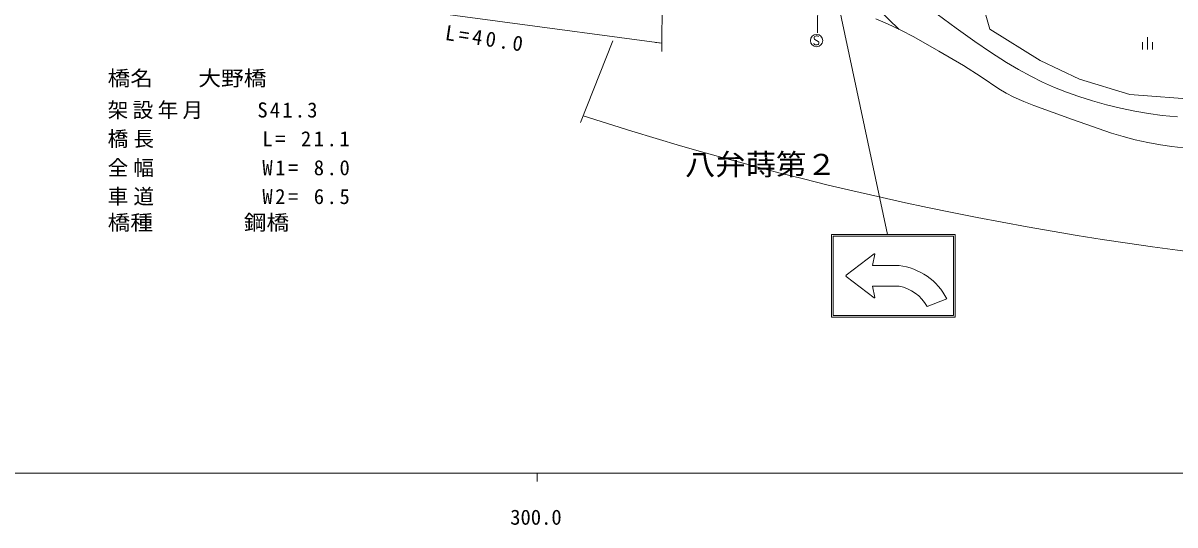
# Model space of a CAD drawing. Units: millimetres, scale not verified. Extents: x 40000 to 680000, y 20000 to 380000.
# Drawn here: x 305664 to 445295, y 198715 to 259596 of the extents above; entities that cross this region are included whole.
import ezdxf
from ezdxf.enums import TextEntityAlignment as Align

# ---------------------------------------------------------------- set-up
doc = ezdxf.new("R2010")
doc.units = ezdxf.units.MM
doc.header["$LTSCALE"] = 1000
doc.layers.add('S-SUV', color=7, linetype='Continuous', lineweight=13)
doc.styles.add('ＭＳ ゴシック', font='')
doc.styles.get('ＭＳ ゴシック').set_extended_font_data('MS Gothic')

msp = doc.modelspace()

# ---------------------------------------------------------------- linework, layer by layer
at = {"layer": 'S-SUV'}
for p, q in [((402080, 272555), (401958, 258408)), ((402622, 270853), (410450, 233928)), ((383179, 265375), (383083, 256146)), ((383093, 257146), (343262, 262512)), ((406859, 263689), (411870, 258821)), ((410465, 259495), (409047, 260117)), ((416479, 260673), (418756, 258977)), ((422387, 260532), (422847, 258846)), ((412058, 258726), (410465, 259495)), ((413625, 257903), (412058, 258726)), ((418756, 258977), (421044, 257347)), ((422847, 258846), (428973, 255033)), ((377151, 257422), (373226, 247533)), ((383093, 257146), (382317, 257228)), ((401558, 257051), (401505, 257137)), ((401618, 256994), (401558, 257051)), ((401573, 257868), (401569, 257782)), ((401569, 257782), (401573, 257726)), ((401621, 257951), (401573, 257868)), ((401573, 257726), (401603, 257651)), ((401603, 257651), (401655, 257609)), ((401689, 256961), (401618, 256994)), ((401704, 258007), (401621, 257951)), ((401655, 257609), (402064, 257373)), ((401764, 256949), (401689, 256961)), ((401801, 258033), (401704, 258007)), ((401936, 256949), (401764, 256949)), ((401918, 258033), (401801, 258033)), ((401996, 258018), (401918, 258033)), ((402053, 256983), (401936, 256949)), ((402053, 257992), (401996, 258018)), ((402094, 257947), (402053, 257992)), ((402105, 257051), (402053, 256983)), ((402064, 257373), (402109, 257306)), ((402131, 257122), (402105, 257051)), ((402109, 257306), (402139, 257212)), ((402139, 257212), (402131, 257122)), ((416653, 256191), (413625, 257903)), ((421044, 257347), (422947, 256050)), ((441372, 257275), (441372, 256375)), ((441972, 257872), (441972, 256372)), ((442572, 257275), (442572, 256375)), ((419650, 254428), (416653, 256191)), ((422947, 256050), (424891, 254798)), ((421808, 253054), (419650, 254428)), ((424891, 254798), (426340, 253945)), ((428973, 255033), (433735, 252786)), ((423935, 251629), (421808, 253054)), ((426340, 253945), (427818, 253144)), ((427818, 253144), (429236, 252442)), ((433735, 252786), (439824, 250939)), ((424839, 251083), (423935, 251629)), ((429236, 252442), (430677, 251795)), ((430677, 251795), (432144, 251207)), ((425771, 250591), (424839, 251083)), ((426964, 250059), (425771, 250591)), ((428185, 249581), (426964, 250059)), ((432144, 251207), (433642, 250672)), ((433642, 250672), (435303, 250146)), ((435303, 250146), (436982, 249677)), ((439824, 250939), (448516, 250254)), ((432888, 247890), (428185, 249581)), ((436982, 249677), (438704, 249256)), ((438704, 249256), (440447, 248893)), ((440447, 248893), (442093, 248611)), ((442093, 248611), (443747, 248389)), ((437600, 246253), (432888, 247890)), ((443747, 248389), (445596, 248201)), ((439025, 245817), (437600, 246253)), ((440465, 245439), (439025, 245817)), ((441997, 245097), (440465, 245439)), ((443544, 244815), (441997, 245097)), ((444924, 244611), (443544, 244815)), ((446301, 244469), (444924, 244611)), ((418645, 233928), (403645, 233928)), ((403645, 233928), (403645, 223928)), ((418445, 233728), (403845, 233728)), ((403845, 233728), (403845, 224128)), ((418445, 224128), (418445, 233728)), ((418645, 223928), (418645, 233928)), ((405449, 228996), (408840, 231597)), ((408645, 230178), (408919, 231548)), ((411845, 230178), (408645, 230178)), ((408840, 226258), (405450, 228837)), ((408645, 227678), (411845, 227678)), ((408645, 227678), (408919, 226308)), ((417645, 226128), (415245, 225228)), ((403645, 223928), (418645, 223928)), ((403845, 224128), (418445, 224128)), ((40000, 205000), (579000, 205000)), ((368000, 205000), (368000, 204000))]:
    msp.add_line(p, q, dxfattribs=at)
msp.add_circle((401861, 257463), 746, dxfattribs=at)
for centre, radius, start, end in [((499763, 638756), 410314, 252.08458, 279.61539), ((408870, 231558), 50, 348.69006, 127.49063), ((405510, 228917), 100, 127.49063, 232.73936), ((410959, 222731), 7500, 26.93582, 83.21286), ((410891, 222770), 5000, 29.44763, 79.00021), ((408870, 226298), 50, 232.73938, 11.30994)]:
    msp.add_arc(centre, radius, start, end, dxfattribs=at)

# ---------------------------------------------------------------- texts
at = {"layer": 'S-SUV', "style": 'ＭＳ ゴシック'}
for s, height, width, p in [('橋名\u3000\u3000大野橋', 1833, 1.1, (315920, 251433)), ('八弁蒔第２ ', 2566, 1.05, (385907, 240393)), ('橋種\u3000\u3000\u3000\u3000鋼橋', 1833, 1.1, (315920, 233933))]:
    msp.add_text(s, height=height, dxfattribs=dict(at, width=width)).set_placement(p, align=Align.BOTTOM_LEFT)
msp.add_text('300.0', height=1833, dxfattribs=at).set_placement((364719, 198195), align=Align.BOTTOM_LEFT)
at = {"layer": 'S-SUV', "insert": (356735, 257530), "char_height": 1833, "attachment_point": 7, "rotation": 351.4, "style": 'ＭＳ ゴシック'}
msp.add_mtext('\\T1.32;L=40.0', dxfattribs=at)
at = {"layer": 'S-SUV', "char_height": 1833, "attachment_point": 7, "style": 'ＭＳ ゴシック'}
for s, insert in [('\\T1.21;架設年月\u3000\u3000S41.3', (315920, 247933)), ('\\T1.25;橋長\u3000\u3000\u3000\u3000L=\\~21.1', (315920, 244433)), ('\\T1.25;全幅\u3000\u3000\u3000\u3000W1=\\~8.0', (315920, 240933)), ('\\T1.25;車道\u3000\u3000\u3000\u3000W2=\\~6.5', (315920, 237433))]:
    msp.add_mtext(s, dxfattribs=dict(at, insert=insert))

doc.saveas('drawing.dxf')
